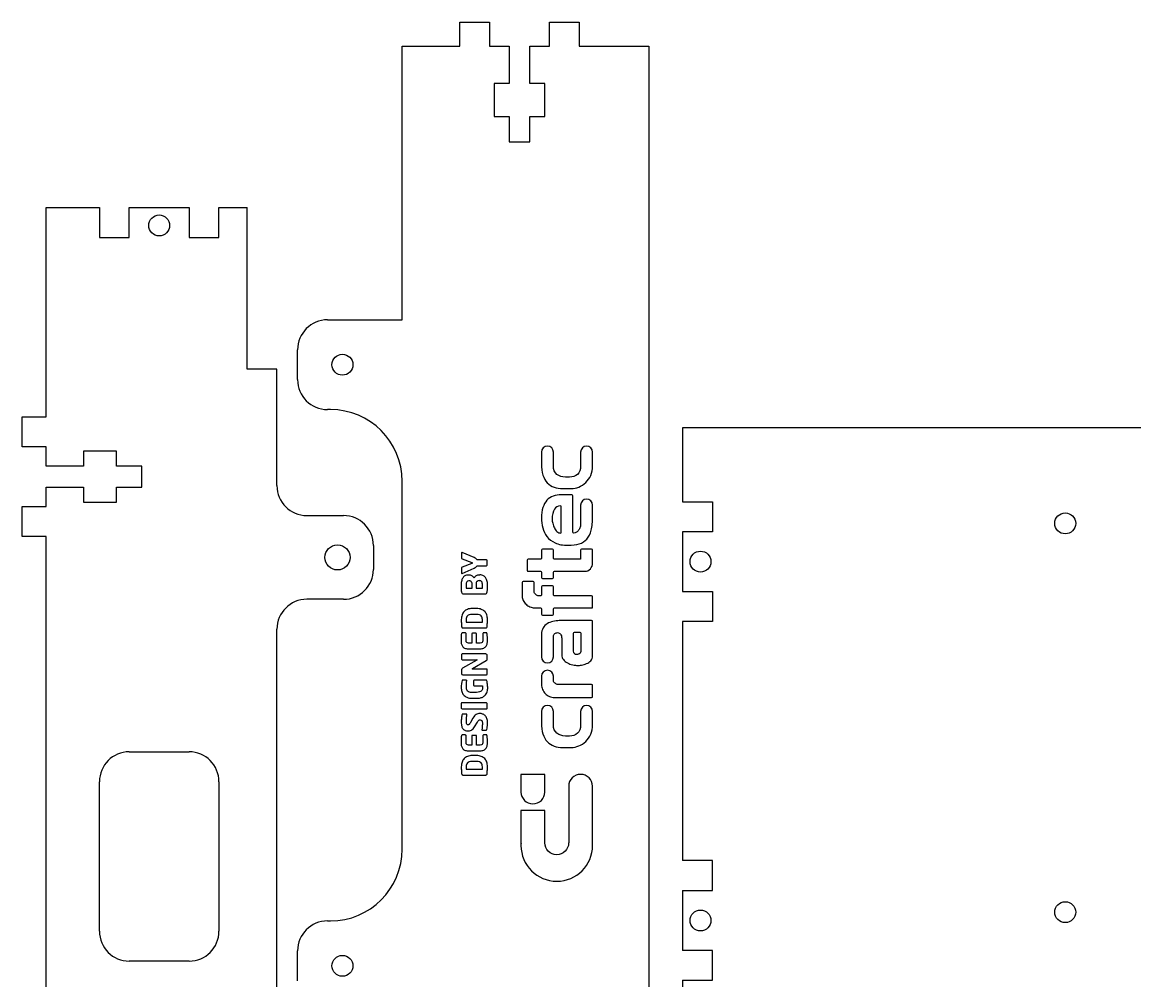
# Model space of a CAD drawing. Header units: millimetres. Extents: x -166 to 219, y -300 to 75.
# Drawn here: x -166.5 to 19.6, y -85.5 to 74.7 of the extents above; entities that cross this region are included whole.
import ezdxf

# ---------------------------------------------------------------- set-up
doc = ezdxf.new("R2010")
doc.units = ezdxf.units.MM

msp = doc.modelspace()

# ---------------------------------------------------------------- linework, layer by layer
at = {"color": 7, "linetype": 'Continuous', "lineweight": 25}
for p, q in [((-93.31, 74.72), (-88.31, 74.72)), ((-93.31, 70.72), (-93.31, 74.72)), ((-88.31, 74.72), (-88.31, 70.72)), ((-78.31, 74.72), (-73.31, 74.72)), ((-78.31, 70.72), (-78.31, 74.72)), ((-73.31, 74.72), (-73.31, 70.72)), ((-102.92, 70.72), (-93.31, 70.72)), ((-102.92, 24.97), (-102.92, 70.72)), ((-88.31, 70.72), (-85.06, 70.72)), ((-85.06, 70.72), (-85.06, 64.47)), ((-81.56, 70.72), (-78.31, 70.72)), ((-81.56, 64.47), (-81.56, 70.72)), ((-73.31, 70.72), (-61.7, 70.72)), ((-61.7, 70.72), (-61.7, -136.28)), ((-87.56, 64.47), (-87.56, 58.97)), ((-85.06, 64.47), (-87.56, 64.47)), ((-79.06, 64.47), (-81.56, 64.47)), ((-79.06, 58.97), (-79.06, 64.47)), ((-87.56, 58.97), (-85.06, 58.97)), ((-85.06, 58.97), (-85.06, 54.72)), ((-81.56, 58.97), (-79.06, 58.97)), ((-81.56, 54.72), (-81.56, 58.97)), ((-85.06, 54.72), (-81.56, 54.72)), ((-162.46, 43.75), (-153.56, 43.75)), ((-162.46, 8.75), (-162.46, 43.75)), ((-153.56, 43.75), (-153.56, 38.75)), ((-148.56, 43.75), (-138.56, 43.75)), ((-148.56, 38.75), (-148.56, 43.75)), ((-138.56, 43.75), (-138.56, 38.75)), ((-133.56, 43.75), (-128.87, 43.75)), ((-133.56, 38.75), (-133.56, 43.75)), ((-128.87, 16.75), (-128.87, 43.75)), ((-153.56, 38.75), (-148.56, 38.75)), ((-138.56, 38.75), (-133.56, 38.75)), ((-115.42, 24.97), (-102.92, 24.97)), ((-120.42, 14.97), (-120.42, 19.97)), ((-123.87, 16.75), (-128.87, 16.75)), ((-123.87, -2.75), (-123.87, 16.75)), ((-114.92, 9.97), (-115.42, 9.97)), ((-166.46, 8.75), (-162.46, 8.75)), ((-166.46, 3.75), (-166.46, 8.75)), ((160.96, 6.94), (-56.04, 6.94)), ((-56.04, 6.94), (-56.04, -5.45)), ((-162.46, 3.75), (-166.46, 3.75)), ((-162.46, 0.5), (-162.46, 3.75)), ((-156.21, 3), (-156.21, 0.5)), ((-150.71, 3), (-156.21, 3)), ((-150.71, 0.5), (-150.71, 3)), ((-79.63, 2.87), (-79.63, 0.89)), ((-77.63, 0.56), (-77.63, 2.87)), ((-73.08, 2.87), (-73.08, 0.56)), ((-71.08, 0.58), (-71.08, 2.87)), ((-156.21, 0.5), (-162.46, 0.5)), ((-146.46, 0.5), (-150.71, 0.5)), ((-146.46, -3), (-146.46, 0.5)), ((-74.94, -1.33), (-75.64, -1.33)), ((-162.46, -3), (-156.21, -3)), ((-162.46, -6.25), (-162.46, -3)), ((-156.21, -3), (-156.21, -5.5)), ((-150.71, -3), (-146.46, -3)), ((-150.71, -5.5), (-150.71, -3)), ((-102.92, -63.53), (-102.92, -2.03)), ((-76.02, -3.25), (-74.64, -3.25)), ((-156.21, -5.5), (-150.71, -5.5)), ((-74.56, -4.28), (-76.27, -4.28)), ((-74.4, -10.52), (-74.4, -4.45)), ((-56.04, -5.45), (-51.04, -5.45)), ((-51.04, -5.45), (-51.04, -10.45)), ((-166.46, -6.25), (-162.46, -6.25)), ((-166.46, -11.25), (-166.46, -6.25)), ((-76.32, -10.52), (-76.32, -6.3)), ((-73.08, -6.04), (-73.08, -9.01)), ((-71.08, -5.99), (-71.08, -5.99)), ((-71.08, -7.88), (-71.08, -5.99)), ((-118.87, -7.75), (-112.74, -7.75)), ((-51.04, -10.45), (-56.04, -10.45)), ((-56.04, -10.45), (-56.04, -20.45)), ((-162.46, -11.25), (-166.46, -11.25)), ((-162.46, -118.25), (-162.46, -11.25)), ((-107.74, -12.75), (-107.74, -16.75)), ((-93.01, -14.03), (-93.01, -14.86)), ((-90.89, -14.76), (-92.88, -13.9)), ((-79.63, -13.56), (-79.63, -14.9)), ((-77.79, -13.39), (-79.47, -13.39)), ((-77.63, -14.9), (-77.63, -13.56)), ((-73.08, -13.52), (-73.08, -14.9)), ((-71.25, -13.39), (-72.92, -13.39)), ((-71.08, -15.62), (-71.08, -13.56)), ((-93.01, -16.5), (-93.01, -17.33)), ((-92.92, -14.97), (-91.3, -15.59)), ((-91.3, -15.77), (-92.92, -16.39)), ((-92.88, -17.42), (-90.89, -16.55)), ((-88.85, -15.15), (-90.45, -15.15)), ((-90.45, -16.16), (-88.85, -16.16)), ((-88.71, -16.02), (-88.71, -15.29)), ((-82.01, -15.23), (-82.01, -16.91)), ((-79.8, -15.07), (-81.85, -15.07)), ((-73.25, -15.07), (-77.47, -15.07)), ((-91.76, -17.69), (-91.87, -17.69)), ((-89.95, -17.69), (-90.04, -17.69)), ((-89.95, -17.67), (-89.95, -17.69)), ((-81.85, -17.07), (-79.8, -17.07)), ((-79.63, -17.23), (-79.63, -18.1)), ((-79.47, -18.27), (-77.79, -18.27)), ((-77.63, -18.1), (-77.63, -17.23)), ((-77.47, -17.07), (-72.34, -17.07)), ((-92.24, -19.91), (-91.23, -19.91)), ((-91.78, -18.68), (-91.78, -18.65)), ((-91.69, -18.68), (-91.78, -18.68)), ((-91.23, -19.91), (-91.23, -19.27)), ((-90.57, -19.25), (-90.57, -19.89)), ((-90.57, -19.89), (-89.49, -19.89)), ((-90.04, -18.65), (-90.04, -18.63)), ((-89.99, -18.65), (-90.04, -18.65)), ((-82.85, -18.96), (-82.85, -21.3)), ((-81.01, -18.79), (-82.69, -18.79)), ((-80.85, -20.53), (-80.85, -18.92)), ((-79.63, -19.68), (-79.63, -21.02)), ((-77.79, -19.51), (-79.47, -19.51)), ((-77.63, -21.02), (-77.63, -19.68)), ((-56.04, -20.45), (-51.04, -20.45)), ((-51.04, -20.45), (-51.04, -25.45)), ((-112.74, -21.75), (-118.87, -21.75)), ((-92.63, -20.85), (-89.1, -20.85)), ((-79.8, -21.19), (-80.14, -21.19)), ((-71.25, -21.19), (-77.47, -21.19)), ((-71.08, -23.03), (-71.08, -21.35)), ((-90.5, -23.3), (-91.21, -23.3)), ((-80.83, -23.19), (-79.8, -23.19)), ((-79.63, -23.36), (-79.63, -24.23)), ((-77.63, -24.23), (-77.63, -23.36)), ((-77.47, -23.19), (-71.25, -23.19)), ((-92.21, -25.56), (-89.51, -25.56)), ((-90.5, -24.28), (-91.23, -24.28)), ((-79.47, -24.39), (-77.79, -24.39)), ((-71.25, -25.32), (-76.66, -25.32)), ((-71.08, -31.22), (-71.08, -25.49)), ((-51.04, -25.45), (-56.04, -25.45)), ((-56.04, -25.45), (-56.04, -65.45)), ((-123.87, -102.75), (-123.87, -26.75)), ((-92.37, -27.37), (-92.9, -27.37)), ((-92.76, -26.54), (-88.94, -26.54)), ((-92.24, -28.67), (-92.24, -27.5)), ((-91.3, -27.57), (-91.3, -29.06)), ((-90.61, -27.44), (-91.16, -27.44)), ((-90.48, -29.06), (-90.48, -27.57)), ((-89.45, -27.5), (-89.45, -28.67)), ((-88.78, -27.37), (-89.31, -27.37)), ((-79.63, -27.61), (-79.63, -31.39)), ((-74.31, -27.49), (-74.31, -30.41)), ((-73.17, -27.33), (-74.15, -27.33)), ((-73, -30.31), (-73, -27.49)), ((-91.3, -29.06), (-91.82, -29.06)), ((-89.86, -29.06), (-90.48, -29.06)), ((-77.63, -31.39), (-77.63, -27.92)), ((-76.25, -28.26), (-76.25, -31)), ((-92.99, -31.03), (-92.99, -31.71)), ((-88.94, -30.89), (-92.9, -30.89)), ((-91.85, -30.02), (-89.93, -30.02)), ((-88.71, -31.71), (-88.71, -31.14)), ((-92.9, -31.85), (-90.45, -31.85)), ((-90.45, -31.92), (-92.83, -33.29)), ((-91.16, -33.34), (-88.87, -32.01)), ((-88.83, -33.41), (-91.16, -33.41)), ((-93.01, -33.54), (-93.01, -34.14)), ((-92.21, -35.26), (-92.83, -35.26)), ((-92.79, -34.37), (-88.83, -34.37)), ((-92.14, -35.35), (-92.14, -35.33)), ((-88.9, -35.26), (-90.84, -35.26)), ((-88.69, -34.23), (-88.69, -33.54)), ((-79.63, -34.62), (-79.63, -35.99)), ((-77.63, -35.34), (-77.63, -34.62)), ((-90.98, -35.39), (-90.98, -36.13)), ((-90.84, -36.22), (-89.51, -36.22)), ((-71.25, -35.99), (-76.91, -35.99)), ((-71.08, -38), (-71.08, -36.16)), ((-88.85, -39.05), (-92.92, -39.05)), ((-90.48, -37.32), (-91.21, -37.32)), ((-91.18, -38.3), (-90.48, -38.3)), ((-77.48, -38.16), (-71.25, -38.16)), ((-93.04, -39.17), (-93.04, -39.95)), ((-92.92, -40.06), (-88.85, -40.06)), ((-88.71, -39.97), (-88.71, -39.19)), ((-79.63, -40.49), (-79.63, -42.4)), ((-77.63, -42.72), (-77.63, -40.49)), ((-73.08, -40.49), (-73.08, -42.72)), ((-71.08, -42.71), (-71.08, -40.49)), ((-92.21, -40.95), (-92.81, -40.95)), ((-92.12, -41.07), (-92.12, -41.04)), ((-91.09, -41.62), (-91.48, -42.35)), ((-90.82, -43.08), (-90.34, -42.28)), ((-92.37, -44.43), (-92.9, -44.43)), ((-92.24, -45.73), (-92.24, -44.57)), ((-91.3, -44.64), (-91.3, -46.12)), ((-90.61, -44.5), (-91.16, -44.5)), ((-90.48, -46.12), (-90.48, -44.64)), ((-89.58, -43.54), (-89.58, -43.56)), ((-89.47, -43.65), (-88.9, -43.65)), ((-89.45, -44.57), (-89.45, -45.73)), ((-88.78, -44.43), (-89.31, -44.43)), ((-74.94, -44.61), (-75.64, -44.61)), ((-91.3, -46.12), (-91.82, -46.12)), ((-89.86, -46.12), (-90.48, -46.12)), ((-148.56, -47.25), (-138.56, -47.25)), ((-91.85, -47.08), (-89.93, -47.08)), ((-90.5, -47.88), (-91.21, -47.88)), ((-76.02, -46.53), (-74.64, -46.53)), ((-92.21, -50.15), (-89.51, -50.15)), ((-90.5, -48.87), (-91.23, -48.87)), ((-92.76, -51.13), (-88.94, -51.13)), ((-83.06, -51.05), (-83.06, -53.97)), ((-79.07, -51.05), (-83.06, -51.05)), ((-79.07, -53.97), (-79.07, -51.05)), ((-153.56, -77.25), (-153.56, -52.25)), ((-133.56, -52.25), (-133.56, -77.25)), ((-75.08, -53.01), (-75.08, -62.49)), ((-71.09, -62.76), (-71.09, -53.01)), ((-83.06, -57.08), (-83.06, -62.51)), ((-79.07, -57.08), (-83.06, -57.08)), ((-79.07, -62.33), (-79.07, -57.08)), ((-83.06, -62.51), (-83.05, -62.51)), ((-75.08, -62.49), (-75.09, -62.49)), ((-51.04, -65.45), (-56.04, -65.45)), ((-51.04, -70.45), (-51.04, -65.45)), ((-56.04, -70.45), (-51.04, -70.45)), ((-56.04, -70.45), (-56.04, -80.45)), ((-115.42, -75.53), (-114.92, -75.53)), ((-120.42, -85.53), (-120.42, -80.53)), ((-51.04, -80.45), (-56.04, -80.45)), ((-51.04, -85.45), (-51.04, -80.45)), ((-138.56, -82.25), (-148.56, -82.25)), ((-56.04, -85.45), (-51.04, -85.45)), ((-56.04, -85.45), (-56.04, -127.56))]:
    msp.add_line(p, q, dxfattribs=at)
for centre, radius in [((-143.56, 40.75), 1.75), ((-112.92, 17.47), 1.75), ((7.96, -9.06), 1.75), ((-113.74, -14.75), 2.1), ((-53.04, -15.45), 1.75), ((7.96, -74.06), 1.75), ((-53.04, -75.45), 1.75), ((-112.92, -83.03), 1.75)]:
    msp.add_circle(centre, radius, dxfattribs=at)
for centre, radius, start, end in [((-115.42, 19.97), 5, 90, 180), ((-115.42, 14.97), 5, 180, 270), ((-114.92, -2.03), 12, 0, 90), ((-118.87, -2.75), 5, 180, 270), ((-112.74, -12.75), 5, 0, 90), ((-112.74, -16.75), 5, 270, 0), ((-118.87, -26.75), 5, 90, 180), ((-148.56, -52.25), 5, 90, 180), ((-138.56, -52.25), 5, 0, 90), ((-114.92, -63.53), 12, 270, 0), ((-115.42, -80.53), 5, 90, 180), ((-148.56, -77.25), 5, 180, 270), ((-138.56, -77.25), 5, 270, 0)]:
    msp.add_arc(centre, radius, start, end, dxfattribs=at)
for points, degree in [([(-78.63, 3.87), (-79.18, 3.87), (-79.63, 3.42), (-79.63, 2.87)], 3), ([(-77.63, 2.87), (-77.63, 3.42), (-78.08, 3.87), (-78.63, 3.87)], 3), ([(-72.08, 3.87), (-72.63, 3.87), (-73.08, 3.42), (-73.08, 2.87)], 3), ([(-71.08, 2.87), (-71.08, 3.42), (-71.53, 3.87), (-72.08, 3.87)], 3), ([(-79.63, 0.89), (-79.63, 0.17), (-79.55, -0.46), (-79.38, -0.98)], 3), ([(-77.06, -0.86), (-77.44, -0.55), (-77.63, -0.08), (-77.63, 0.56)], 3), ([(-73.08, 0.56), (-73.08, -0.1), (-73.26, -0.58), (-73.6, -0.88)], 3), ([(-71.4, -1.03), (-71.19, -0.56), (-71.08, -0.03), (-71.08, 0.58)], 3), ([(-79.38, -0.98), (-79.21, -1.51), (-78.97, -1.94), (-78.66, -2.27)], 3), ([(-75.64, -1.33), (-76.2, -1.33), (-76.67, -1.17), (-77.06, -0.86)], 3), ([(-73.6, -0.88), (-73.95, -1.18), (-74.39, -1.33), (-74.94, -1.33)], 3), ([(-72.24, -2.23), (-71.89, -1.9), (-71.61, -1.5), (-71.4, -1.03)], 3), ([(-78.66, -2.27), (-78.34, -2.61), (-77.97, -2.85), (-77.52, -3.01)], 3), ([(-77.52, -3.01), (-77.08, -3.17), (-76.58, -3.25), (-76.02, -3.25)], 3), ([(-74.64, -3.25), (-74.23, -3.25), (-73.81, -3.16), (-73.39, -2.99)], 3), ([(-73.39, -2.99), (-72.97, -2.81), (-72.58, -2.56), (-72.24, -2.23)], 3), ([(-78.72, -5.2), (-79.01, -5.52), (-79.24, -5.92), (-79.39, -6.42)], 3), ([(-77.66, -4.5), (-78.08, -4.65), (-78.43, -4.88), (-78.72, -5.2)], 3), ([(-76.27, -4.28), (-76.78, -4.28), (-77.25, -4.36), (-77.66, -4.5)], 3), ([(-74.4, -4.45), (-74.4, -4.34), (-74.45, -4.28), (-74.56, -4.28)], 3), ([(-72.09, -4.99), (-72.64, -4.99), (-73.09, -5.43), (-73.09, -5.99)], 3), ([(-71.08, -5.99), (-71.08, -5.43), (-71.53, -4.99), (-72.09, -4.99)], 3), ([(-79.39, -6.42), (-79.55, -6.91), (-79.63, -7.49), (-79.63, -8.17)], 3), ([(-77.47, -6.71), (-77.72, -7.1), (-77.84, -7.63), (-77.84, -8.32)], 3), ([(-76.48, -6.14), (-76.9, -6.14), (-77.23, -6.33), (-77.47, -6.71)], 3), ([(-76.32, -6.3), (-76.32, -6.19), (-76.37, -6.14), (-76.48, -6.14)], 3), ([(-73.09, -5.99), (-73.09, -6), (-73.08, -6.02), (-73.08, -6.04)], 3), ([(-79.63, -8.17), (-79.63, -8.72), (-79.56, -9.26), (-79.43, -9.81)], 3), ([(-77.84, -8.32), (-77.84, -8.54), (-77.81, -8.78), (-77.74, -9.05)], 3), ([(-77.74, -9.05), (-77.68, -9.32), (-77.59, -9.58), (-77.47, -9.82)], 3), ([(-73.08, -9.01), (-73.08, -9.24), (-73.11, -9.46), (-73.17, -9.67)], 3), ([(-71.31, -10.18), (-71.16, -9.57), (-71.08, -8.8), (-71.08, -7.88)], 3), ([(-79.43, -9.81), (-79.29, -10.35), (-79.05, -10.83), (-78.71, -11.27)], 3), ([(-77.47, -9.82), (-77.36, -10.07), (-77.22, -10.27), (-77.05, -10.44)], 3), ([(-77.05, -10.44), (-76.88, -10.6), (-76.69, -10.68), (-76.48, -10.68)], 3), ([(-76.48, -10.68), (-76.37, -10.68), (-76.32, -10.63), (-76.32, -10.52)], 3), ([(-74.23, -10.68), (-74.34, -10.68), (-74.4, -10.63), (-74.4, -10.52)], 3), ([(-73.78, -10.55), (-73.92, -10.64), (-74.07, -10.68), (-74.23, -10.68)], 3), ([(-73.42, -10.2), (-73.52, -10.35), (-73.64, -10.47), (-73.78, -10.55)], 3), ([(-73.17, -9.67), (-73.23, -9.87), (-73.32, -10.05), (-73.42, -10.2)], 3), ([(-72.04, -11.68), (-71.71, -11.3), (-71.46, -10.8), (-71.31, -10.18)], 3), ([(-78.71, -11.27), (-78.37, -11.7), (-77.92, -12.05), (-77.34, -12.32)], 3), ([(-77.34, -12.32), (-76.77, -12.59), (-76.04, -12.72), (-75.17, -12.72)], 3), ([(-75.17, -12.72), (-74.45, -12.72), (-73.83, -12.64), (-73.31, -12.48)], 3), ([(-73.31, -12.48), (-72.8, -12.32), (-72.37, -12.05), (-72.04, -11.68)], 3), ([(-92.99, -13.96), (-93.01, -13.99), (-93.01, -14.01), (-93.01, -14.03)], 3), ([(-93.01, -14.86), (-93.01, -14.88), (-93.01, -14.9), (-92.99, -14.92)], 3), ([(-92.92, -13.9), (-92.95, -13.9), (-92.97, -13.9), (-92.99, -13.96)], 3), ([(-92.88, -13.9), (-92.9, -13.9), (-92.9, -13.9), (-92.92, -13.9)], 3), ([(-90.59, -14.95), (-90.66, -14.88), (-90.75, -14.83), (-90.89, -14.76)], 3), ([(-79.47, -13.39), (-79.58, -13.39), (-79.63, -13.45), (-79.63, -13.56)], 3), ([(-77.63, -13.56), (-77.63, -13.45), (-77.68, -13.39), (-77.79, -13.39)], 3), ([(-72.92, -13.39), (-73.02, -13.39), (-73.07, -13.44), (-73.08, -13.52)], 3), ([(-71.08, -13.56), (-71.08, -13.45), (-71.14, -13.39), (-71.25, -13.39)], 3), ([(-92.99, -16.43), (-93.01, -16.46), (-93.01, -16.48), (-93.01, -16.5)], 3), ([(-92.99, -14.92), (-92.97, -14.95), (-92.95, -14.97), (-92.92, -14.97)], 3), ([(-92.92, -16.39), (-92.95, -16.41), (-92.97, -16.41), (-92.99, -16.43)], 3), ([(-91.3, -15.59), (-91.25, -15.61), (-91.23, -15.63)], 2), ([(-91.23, -15.73), (-91.23, -15.75), (-91.25, -15.75), (-91.3, -15.77)], 3), ([(-91.23, -15.63), (-91.21, -15.63), (-91.21, -15.66), (-91.21, -15.68)], 3), ([(-91.21, -15.68), (-91.21, -15.7), (-91.23, -15.7), (-91.23, -15.73)], 3), ([(-90.89, -16.55), (-90.75, -16.48), (-90.66, -16.43), (-90.59, -16.37)], 3), ([(-90.45, -15.15), (-90.48, -15.08), (-90.52, -15.02), (-90.59, -14.95)], 3), ([(-90.59, -16.37), (-90.52, -16.3), (-90.48, -16.23), (-90.45, -16.16)], 3), ([(-88.76, -15.2), (-88.78, -15.15), (-88.83, -15.15), (-88.85, -15.15)], 3), ([(-88.85, -16.16), (-88.81, -16.16), (-88.78, -16.14), (-88.76, -16.11)], 3), ([(-88.71, -15.29), (-88.71, -15.24), (-88.74, -15.22), (-88.76, -15.2)], 3), ([(-88.76, -16.11), (-88.74, -16.09), (-88.71, -16.05), (-88.71, -16.02)], 3), ([(-81.85, -15.07), (-81.96, -15.07), (-82.01, -15.12), (-82.01, -15.23)], 3), ([(-79.63, -14.9), (-79.63, -15.01), (-79.69, -15.07), (-79.8, -15.07)], 3), ([(-77.47, -15.07), (-77.57, -15.07), (-77.63, -15.01), (-77.63, -14.9)], 3), ([(-73.08, -14.9), (-73.08, -15.01), (-73.14, -15.07), (-73.25, -15.07)], 3), ([(-72.34, -17.07), (-72.01, -17.07), (-71.71, -16.93), (-71.46, -16.66)], 3), ([(-71.46, -16.66), (-71.21, -16.39), (-71.08, -16.04), (-71.08, -15.62)], 3), ([(-93.01, -17.33), (-93.01, -17.35), (-93.01, -17.37), (-92.99, -17.39)], 3), ([(-92.81, -18.2), (-92.9, -18.36), (-92.97, -18.54), (-93.01, -18.77)], 3), ([(-92.99, -17.39), (-92.97, -17.42), (-92.95, -17.42), (-92.92, -17.42)], 3), ([(-92.92, -17.42), (-92.9, -17.42), (-92.88, -17.42)], 2), ([(-92.44, -17.83), (-92.6, -17.92), (-92.72, -18.04), (-92.81, -18.2)], 3), ([(-91.87, -17.69), (-92.1, -17.69), (-92.28, -17.74), (-92.44, -17.83)], 3), ([(-91.25, -17.83), (-91.39, -17.74), (-91.57, -17.69), (-91.76, -17.69)], 3), ([(-90.91, -18.2), (-90.98, -18.04), (-91.09, -17.92), (-91.25, -17.83)], 3), ([(-90.57, -17.83), (-90.73, -17.92), (-90.84, -18.04), (-90.91, -18.2)], 3), ([(-90.04, -17.69), (-90.25, -17.69), (-90.43, -17.74), (-90.57, -17.83)], 3), ([(-89.31, -17.81), (-89.49, -17.71), (-89.7, -17.67), (-89.95, -17.67)], 3), ([(-88.92, -18.2), (-89.01, -18.04), (-89.15, -17.9), (-89.31, -17.81)], 3), ([(-88.71, -18.77), (-88.76, -18.56), (-88.83, -18.36), (-88.92, -18.2)], 3), ([(-82.01, -16.91), (-82.01, -17.01), (-81.96, -17.07), (-81.85, -17.07)], 3), ([(-79.8, -17.07), (-79.69, -17.07), (-79.63, -17.12), (-79.63, -17.23)], 3), ([(-79.63, -18.1), (-79.63, -18.21), (-79.58, -18.27), (-79.47, -18.27)], 3), ([(-77.79, -18.27), (-77.68, -18.27), (-77.63, -18.21), (-77.63, -18.1)], 3), ([(-77.63, -17.23), (-77.63, -17.12), (-77.57, -17.07), (-77.47, -17.07)], 3), ([(-93.01, -18.77), (-93.06, -19), (-93.08, -19.25), (-93.08, -19.52)], 3), ([(-93.08, -19.52), (-93.08, -19.61), (-93.08, -19.73), (-93.08, -19.82)], 3), ([(-93.08, -19.82), (-93.06, -19.93), (-93.06, -20.03), (-93.06, -20.12)], 3), ([(-93.06, -20.12), (-93.06, -20.21), (-93.04, -20.3), (-93.04, -20.37)], 3), ([(-93.04, -20.37), (-93.04, -20.44), (-93.01, -20.51), (-93.01, -20.55)], 3), ([(-92.12, -18.84), (-92.19, -18.95), (-92.24, -19.16), (-92.24, -19.45)], 3), ([(-92.24, -19.45), (-92.24, -19.48), (-92.24, -19.5), (-92.24, -19.54)], 3), ([(-92.24, -19.54), (-92.24, -19.59), (-92.24, -19.64), (-92.24, -19.68)], 3), ([(-92.24, -19.68), (-92.24, -19.73), (-92.24, -19.77), (-92.24, -19.82)], 3), ([(-92.24, -19.82), (-92.24, -19.86), (-92.24, -19.89), (-92.24, -19.91)], 3), ([(-91.78, -18.65), (-91.94, -18.65), (-92.05, -18.72), (-92.12, -18.84)], 3), ([(-91.5, -18.7), (-91.55, -18.68), (-91.62, -18.68), (-91.69, -18.68)], 3), ([(-91.37, -18.79), (-91.41, -18.74), (-91.46, -18.72), (-91.5, -18.7)], 3), ([(-91.28, -18.97), (-91.3, -18.9), (-91.34, -18.84), (-91.37, -18.79)], 3), ([(-91.23, -19.27), (-91.23, -19.16), (-91.25, -19.06), (-91.28, -18.97)], 3), ([(-90.41, -18.77), (-90.52, -18.86), (-90.57, -19.02), (-90.57, -19.25)], 3), ([(-90.04, -18.63), (-90.18, -18.63), (-90.29, -18.68), (-90.41, -18.77)], 3), ([(-89.63, -18.81), (-89.72, -18.7), (-89.83, -18.65), (-89.99, -18.65)], 3), ([(-89.49, -19.43), (-89.49, -19.13), (-89.54, -18.93), (-89.63, -18.81)], 3), ([(-89.49, -19.52), (-89.49, -19.48), (-89.49, -19.45), (-89.49, -19.43)], 3), ([(-89.49, -19.66), (-89.49, -19.61), (-89.49, -19.57), (-89.49, -19.52)], 3), ([(-89.49, -19.8), (-89.49, -19.75), (-89.49, -19.7), (-89.49, -19.66)], 3), ([(-89.49, -19.89), (-89.49, -19.86), (-89.49, -19.84), (-89.49, -19.8)], 3), ([(-88.65, -19.48), (-88.65, -19.22), (-88.67, -19), (-88.71, -18.77)], 3), ([(-88.71, -20.53), (-88.71, -20.48), (-88.69, -20.39), (-88.69, -20.32)], 3), ([(-88.69, -20.32), (-88.69, -20.25), (-88.67, -20.16), (-88.67, -20.07)], 3), ([(-88.67, -20.07), (-88.65, -19.98), (-88.65, -19.86), (-88.65, -19.77)], 3), ([(-88.65, -19.77), (-88.65, -19.68), (-88.65, -19.57), (-88.65, -19.48)], 3), ([(-82.69, -18.79), (-82.79, -18.79), (-82.85, -18.85), (-82.85, -18.96)], 3), ([(-80.85, -18.92), (-80.85, -18.84), (-80.9, -18.79), (-81.01, -18.79)], 3), ([(-79.47, -19.51), (-79.58, -19.51), (-79.63, -19.57), (-79.63, -19.68)], 3), ([(-77.63, -19.68), (-77.63, -19.57), (-77.68, -19.51), (-77.79, -19.51)], 3), ([(-93.01, -20.55), (-92.99, -20.67), (-92.95, -20.73), (-92.9, -20.78)], 3), ([(-92.9, -20.78), (-92.85, -20.83), (-92.76, -20.85), (-92.63, -20.85)], 3), ([(-89.1, -20.85), (-88.97, -20.85), (-88.87, -20.83), (-88.83, -20.78)], 3), ([(-88.83, -20.78), (-88.76, -20.73), (-88.74, -20.64), (-88.71, -20.53)], 3), ([(-82.85, -21.3), (-82.85, -21.52), (-82.79, -21.74), (-82.67, -21.97)], 3), ([(-82.67, -21.97), (-82.55, -22.19), (-82.4, -22.4), (-82.21, -22.58)], 3), ([(-80.77, -20.73), (-80.82, -20.65), (-80.85, -20.59), (-80.85, -20.53)], 3), ([(-80.59, -20.94), (-80.66, -20.88), (-80.72, -20.81), (-80.77, -20.73)], 3), ([(-80.36, -21.11), (-80.44, -21.07), (-80.52, -21.01), (-80.59, -20.94)], 3), ([(-80.14, -21.19), (-80.21, -21.19), (-80.28, -21.16), (-80.36, -21.11)], 3), ([(-79.63, -21.02), (-79.63, -21.13), (-79.69, -21.19), (-79.8, -21.19)], 3), ([(-77.47, -21.19), (-77.57, -21.19), (-77.63, -21.13), (-77.63, -21.02)], 3), ([(-71.08, -21.35), (-71.08, -21.24), (-71.14, -21.19), (-71.25, -21.19)], 3), ([(-92.58, -23.8), (-92.74, -23.96), (-92.85, -24.14), (-92.92, -24.37)], 3), ([(-92.01, -23.43), (-92.24, -23.52), (-92.42, -23.64), (-92.58, -23.8)], 3), ([(-91.21, -23.3), (-91.5, -23.3), (-91.78, -23.34), (-92.01, -23.43)], 3), ([(-89.7, -23.43), (-89.93, -23.34), (-90.2, -23.3), (-90.5, -23.3)], 3), ([(-89.13, -23.8), (-89.29, -23.64), (-89.47, -23.52), (-89.7, -23.43)], 3), ([(-88.78, -24.37), (-88.85, -24.14), (-88.97, -23.96), (-89.13, -23.8)], 3), ([(-82.21, -22.58), (-82.02, -22.76), (-81.81, -22.9), (-81.56, -23.02)], 3), ([(-81.56, -23.02), (-81.31, -23.13), (-81.07, -23.19), (-80.83, -23.19)], 3), ([(-79.8, -23.19), (-79.69, -23.19), (-79.63, -23.25), (-79.63, -23.36)], 3), ([(-77.63, -23.36), (-77.63, -23.25), (-77.57, -23.19), (-77.47, -23.19)], 3), ([(-71.25, -23.19), (-71.14, -23.19), (-71.08, -23.14), (-71.08, -23.03)], 3), ([(-92.92, -24.37), (-92.99, -24.6), (-93.04, -24.85), (-93.04, -25.15)], 3), ([(-93.04, -25.15), (-93.04, -25.26), (-93.04, -25.4), (-93.04, -25.51)], 3), ([(-93.04, -25.51), (-93.04, -25.63), (-93.01, -25.74), (-93.01, -25.86)], 3), ([(-93.01, -25.86), (-93.01, -25.97), (-92.99, -26.06), (-92.99, -26.15)], 3), ([(-92.17, -24.81), (-92.19, -24.92), (-92.21, -25.03), (-92.21, -25.15)], 3), ([(-92.21, -25.15), (-92.21, -25.22), (-92.21, -25.31), (-92.21, -25.38)], 3), ([(-92.21, -25.38), (-92.21, -25.45), (-92.21, -25.51), (-92.21, -25.56)], 3), ([(-92.01, -24.53), (-92.08, -24.6), (-92.14, -24.69), (-92.17, -24.81)], 3), ([(-91.71, -24.35), (-91.82, -24.39), (-91.94, -24.44), (-92.01, -24.53)], 3), ([(-91.23, -24.28), (-91.44, -24.28), (-91.6, -24.3), (-91.71, -24.35)], 3), ([(-90.02, -24.35), (-90.15, -24.3), (-90.32, -24.28), (-90.5, -24.28)], 3), ([(-89.72, -24.53), (-89.79, -24.46), (-89.9, -24.39), (-90.02, -24.35)], 3), ([(-89.56, -24.81), (-89.58, -24.69), (-89.65, -24.62), (-89.72, -24.53)], 3), ([(-89.51, -25.15), (-89.51, -25.01), (-89.54, -24.9), (-89.56, -24.81)], 3), ([(-89.51, -25.38), (-89.51, -25.31), (-89.51, -25.22), (-89.51, -25.15)], 3), ([(-89.51, -25.56), (-89.51, -25.51), (-89.51, -25.45), (-89.51, -25.38)], 3), ([(-88.67, -25.15), (-88.67, -24.85), (-88.71, -24.6), (-88.78, -24.37)], 3), ([(-88.71, -26.15), (-88.71, -26.06), (-88.69, -25.97), (-88.69, -25.86)], 3), ([(-88.69, -25.86), (-88.69, -25.74), (-88.67, -25.63), (-88.67, -25.51)], 3), ([(-88.67, -25.51), (-88.67, -25.38), (-88.67, -25.26), (-88.67, -25.15)], 3), ([(-79.63, -24.23), (-79.63, -24.33), (-79.58, -24.39), (-79.47, -24.39)], 3), ([(-78.66, -25.84), (-78.95, -26.02), (-79.18, -26.26), (-79.36, -26.55)], 3), ([(-77.71, -25.45), (-78.06, -25.53), (-78.38, -25.66), (-78.66, -25.84)], 3), ([(-77.79, -24.39), (-77.68, -24.39), (-77.63, -24.33), (-77.63, -24.23)], 3), ([(-76.66, -25.32), (-77.01, -25.32), (-77.36, -25.37), (-77.71, -25.45)], 3), ([(-71.08, -25.49), (-71.08, -25.38), (-71.14, -25.32), (-71.25, -25.32)], 3), ([(-93.06, -27.87), (-93.06, -27.96), (-93.08, -28.08), (-93.08, -28.19)], 3), ([(-93.04, -27.64), (-93.04, -27.71), (-93.06, -27.78), (-93.06, -27.87)], 3), ([(-93.01, -27.48), (-93.01, -27.53), (-93.04, -27.57), (-93.04, -27.64)], 3), ([(-92.9, -27.37), (-92.97, -27.37), (-92.99, -27.41), (-93.01, -27.48)], 3), ([(-92.99, -26.15), (-92.99, -26.25), (-92.99, -26.31), (-92.97, -26.38)], 3), ([(-92.97, -26.38), (-92.95, -26.43), (-92.92, -26.47), (-92.9, -26.5)], 3), ([(-92.9, -26.5), (-92.88, -26.52), (-92.83, -26.54), (-92.76, -26.54)], 3), ([(-92.28, -27.41), (-92.3, -27.37), (-92.35, -27.37), (-92.37, -27.37)], 3), ([(-92.24, -27.5), (-92.24, -27.46), (-92.26, -27.44), (-92.28, -27.41)], 3), ([(-91.25, -27.48), (-91.28, -27.5), (-91.3, -27.55), (-91.3, -27.57)], 3), ([(-91.16, -27.44), (-91.21, -27.44), (-91.23, -27.46), (-91.25, -27.48)], 3), ([(-90.52, -27.48), (-90.54, -27.44), (-90.59, -27.44), (-90.61, -27.44)], 3), ([(-90.48, -27.57), (-90.48, -27.53), (-90.5, -27.5), (-90.52, -27.48)], 3), ([(-89.4, -27.41), (-89.42, -27.44), (-89.45, -27.48), (-89.45, -27.5)], 3), ([(-89.31, -27.37), (-89.35, -27.37), (-89.38, -27.39), (-89.4, -27.41)], 3), ([(-88.94, -26.54), (-88.87, -26.54), (-88.83, -26.52), (-88.81, -26.5)], 3), ([(-88.81, -26.5), (-88.76, -26.47), (-88.74, -26.43), (-88.74, -26.38)], 3), ([(-88.74, -27.48), (-88.76, -27.41), (-88.78, -27.37)], 2), ([(-88.74, -26.38), (-88.74, -26.31), (-88.71, -26.25), (-88.71, -26.15)], 3), ([(-88.69, -27.89), (-88.71, -27.71), (-88.71, -27.57), (-88.74, -27.48)], 3), ([(-88.67, -28.6), (-88.67, -28.3), (-88.67, -28.08), (-88.69, -27.89)], 3), ([(-79.36, -26.55), (-79.54, -26.84), (-79.63, -27.19), (-79.63, -27.61)], 3), ([(-77.63, -27.92), (-77.63, -27.74), (-77.55, -27.6), (-77.4, -27.49)], 3), ([(-77.4, -27.49), (-77.25, -27.38), (-77.09, -27.33), (-76.94, -27.33)], 3), ([(-76.94, -27.33), (-76.75, -27.33), (-76.59, -27.41), (-76.46, -27.58)], 3), ([(-76.46, -27.58), (-76.32, -27.75), (-76.25, -27.98), (-76.25, -28.26)], 3), ([(-74.15, -27.33), (-74.26, -27.33), (-74.31, -27.38), (-74.31, -27.49)], 3), ([(-73, -27.49), (-73, -27.38), (-73.06, -27.33), (-73.17, -27.33)], 3), ([(-93.08, -28.19), (-93.08, -28.3), (-93.08, -28.44), (-93.08, -28.6)], 3), ([(-93.08, -28.6), (-93.08, -28.78), (-93.06, -28.95), (-93.04, -29.13)], 3), ([(-93.04, -29.13), (-92.99, -29.31), (-92.95, -29.45), (-92.85, -29.59)], 3), ([(-92.85, -29.59), (-92.79, -29.72), (-92.65, -29.84), (-92.49, -29.91)], 3), ([(-92.14, -28.97), (-92.21, -28.9), (-92.24, -28.81), (-92.24, -28.67)], 3), ([(-91.82, -29.06), (-91.98, -29.06), (-92.08, -29.04), (-92.14, -28.97)], 3), ([(-89.54, -28.97), (-89.61, -29.04), (-89.7, -29.06), (-89.86, -29.06)], 3), ([(-89.45, -28.67), (-89.45, -28.81), (-89.47, -28.9), (-89.54, -28.97)], 3), ([(-89.29, -29.91), (-89.1, -29.81), (-88.99, -29.72), (-88.9, -29.59)], 3), ([(-88.9, -29.59), (-88.81, -29.45), (-88.74, -29.29), (-88.71, -29.13)], 3), ([(-88.71, -29.13), (-88.69, -28.97), (-88.67, -28.78), (-88.67, -28.6)], 3), ([(-92.97, -30.93), (-92.99, -30.96), (-92.99, -31), (-92.99, -31.03)], 3), ([(-92.9, -30.89), (-92.92, -30.89), (-92.95, -30.91), (-92.97, -30.93)], 3), ([(-92.49, -29.91), (-92.33, -29.97), (-92.1, -30.02), (-91.85, -30.02)], 3), ([(-89.93, -30.02), (-89.65, -30.02), (-89.45, -29.97), (-89.29, -29.91)], 3), ([(-88.78, -30.98), (-88.83, -30.96), (-88.87, -30.93), (-88.94, -30.89)], 3), ([(-88.71, -31.14), (-88.71, -31.07), (-88.74, -31.03), (-88.78, -30.98)], 3), ([(-79.63, -31.39), (-79.63, -31.95), (-79.18, -32.39), (-78.63, -32.39)], 3), ([(-78.63, -32.39), (-78.08, -32.39), (-77.63, -31.95), (-77.63, -31.39)], 3), ([(-76.25, -31), (-76.25, -31.33), (-76.16, -31.61), (-75.97, -31.84)], 3), ([(-74.31, -30.41), (-74.31, -30.57), (-74.25, -30.69), (-74.13, -30.79)], 3), ([(-74.13, -30.79), (-74, -30.89), (-73.86, -30.94), (-73.71, -30.94)], 3), ([(-73.71, -30.94), (-73.52, -30.94), (-73.36, -30.88), (-73.21, -30.77)], 3), ([(-73.21, -30.77), (-73.07, -30.66), (-73, -30.51), (-73, -30.31)], 3), ([(-71.38, -32.02), (-71.18, -31.81), (-71.08, -31.55), (-71.08, -31.22)], 3), ([(-92.97, -33.41), (-92.99, -33.43), (-93.01, -33.47), (-93.01, -33.54)], 3), ([(-92.99, -31.71), (-92.99, -31.76), (-92.99, -31.78), (-92.97, -31.8)], 3), ([(-92.97, -31.8), (-92.95, -31.83), (-92.92, -31.85), (-92.9, -31.85)], 3), ([(-92.83, -33.29), (-92.9, -33.34), (-92.95, -33.36), (-92.97, -33.41)], 3), ([(-91.21, -33.38), (-91.18, -33.36), (-91.16, -33.34)], 2), ([(-91.16, -33.41), (-91.18, -33.41), (-91.21, -33.41), (-91.21, -33.38)], 3), ([(-90.45, -31.85), (-90.43, -31.85), (-90.41, -31.85), (-90.41, -31.87)], 3), ([(-90.41, -31.87), (-90.43, -31.9), (-90.45, -31.92)], 2), ([(-88.87, -32.01), (-88.81, -31.96), (-88.76, -31.92), (-88.74, -31.87)], 3), ([(-88.74, -33.45), (-88.76, -33.43), (-88.81, -33.41), (-88.83, -33.41)], 3), ([(-88.74, -31.87), (-88.71, -31.83), (-88.71, -31.78), (-88.71, -31.71)], 3), ([(-88.69, -33.54), (-88.69, -33.5), (-88.71, -33.47), (-88.74, -33.45)], 3), ([(-75.97, -31.84), (-75.79, -32.07), (-75.56, -32.26), (-75.29, -32.4)], 3), ([(-75.29, -32.4), (-75.02, -32.54), (-74.73, -32.65), (-74.41, -32.71)], 3), ([(-74.41, -32.71), (-74.1, -32.78), (-73.81, -32.81), (-73.54, -32.81)], 3), ([(-73.54, -32.81), (-73.4, -32.81), (-73.19, -32.79), (-72.92, -32.74)], 3), ([(-72.92, -32.74), (-72.65, -32.7), (-72.37, -32.62), (-72.1, -32.51)], 3), ([(-72.1, -32.51), (-71.82, -32.39), (-71.59, -32.23), (-71.38, -32.02)], 3), ([(-93.01, -34.14), (-93.01, -34.21), (-92.99, -34.25), (-92.95, -34.3)], 3), ([(-92.95, -34.3), (-92.9, -34.34), (-92.85, -34.37), (-92.79, -34.37)], 3), ([(-92.83, -35.26), (-92.88, -35.26), (-92.9, -35.28), (-92.92, -35.35)], 3), ([(-92.17, -35.26), (-92.17, -35.23), (-92.19, -35.23), (-92.21, -35.26)], 3), ([(-92.14, -35.33), (-92.14, -35.3), (-92.17, -35.28), (-92.17, -35.26)], 3), ([(-90.93, -35.3), (-90.96, -35.33), (-90.98, -35.37), (-90.98, -35.39)], 3), ([(-90.84, -35.26), (-90.89, -35.26), (-90.91, -35.28), (-90.93, -35.3)], 3), ([(-88.76, -35.37), (-88.78, -35.3), (-88.83, -35.26), (-88.9, -35.26)], 3), ([(-88.83, -34.37), (-88.78, -34.37), (-88.76, -34.34), (-88.74, -34.32)], 3), ([(-88.74, -34.32), (-88.71, -34.3), (-88.69, -34.25), (-88.69, -34.23)], 3), ([(-78.63, -33.62), (-79.18, -33.62), (-79.63, -34.06), (-79.63, -34.62)], 3), ([(-77.63, -34.62), (-77.63, -34.06), (-78.08, -33.62), (-78.63, -33.62)], 3), ([(-77.55, -35.6), (-77.6, -35.52), (-77.63, -35.44), (-77.63, -35.34)], 3), ([(-93.01, -35.81), (-93.04, -36.01), (-93.06, -36.24), (-93.06, -36.54)], 3), ([(-93.06, -36.54), (-93.06, -36.74), (-93.01, -36.95), (-92.97, -37.16)], 3), ([(-92.92, -35.35), (-92.95, -35.44), (-92.99, -35.6), (-93.01, -35.81)], 3), ([(-92.97, -37.16), (-92.9, -37.36), (-92.81, -37.57), (-92.67, -37.73)], 3), ([(-92.19, -36.56), (-92.19, -36.31), (-92.19, -36.08), (-92.17, -35.88)], 3), ([(-92.14, -36.88), (-92.17, -36.79), (-92.19, -36.68), (-92.19, -36.56)], 3), ([(-92.17, -35.88), (-92.17, -35.67), (-92.14, -35.49), (-92.14, -35.35)], 3), ([(-91.98, -37.11), (-92.05, -37.06), (-92.12, -36.97), (-92.14, -36.88)], 3), ([(-91.69, -37.27), (-91.8, -37.22), (-91.92, -37.18), (-91.98, -37.11)], 3), ([(-90.98, -36.13), (-90.98, -36.15), (-90.96, -36.17), (-90.93, -36.2)], 3), ([(-90.93, -36.2), (-90.91, -36.22), (-90.86, -36.22), (-90.84, -36.22)], 3), ([(-89.7, -37.09), (-89.77, -37.16), (-89.86, -37.2), (-89.99, -37.25)], 3), ([(-89.54, -36.88), (-89.58, -36.95), (-89.63, -37.02), (-89.7, -37.09)], 3), ([(-89.49, -36.65), (-89.49, -36.72), (-89.51, -36.81), (-89.54, -36.88)], 3), ([(-89.51, -36.22), (-89.49, -36.36), (-89.49, -36.49), (-89.49, -36.65)], 3), ([(-88.78, -37.38), (-88.74, -37.27), (-88.69, -37.13), (-88.67, -37.02)], 3), ([(-88.67, -35.92), (-88.69, -35.72), (-88.74, -35.53), (-88.76, -35.37)], 3), ([(-88.62, -36.68), (-88.62, -36.38), (-88.65, -36.13), (-88.67, -35.92)], 3), ([(-88.67, -37.02), (-88.65, -36.9), (-88.62, -36.79), (-88.62, -36.68)], 3), ([(-79.63, -35.99), (-79.63, -36.29), (-79.57, -36.57), (-79.46, -36.83)], 3), ([(-79.46, -36.83), (-79.35, -37.09), (-79.19, -37.32), (-78.99, -37.52)], 3), ([(-77.36, -35.8), (-77.43, -35.74), (-77.49, -35.68), (-77.55, -35.6)], 3), ([(-77.13, -35.94), (-77.21, -35.91), (-77.29, -35.87), (-77.36, -35.8)], 3), ([(-76.91, -35.99), (-76.97, -35.99), (-77.05, -35.98), (-77.13, -35.94)], 3), ([(-71.08, -36.16), (-71.08, -36.05), (-71.14, -35.99), (-71.25, -35.99)], 3), ([(-92.92, -39.05), (-92.99, -39.05), (-93.04, -39.1), (-93.04, -39.17)], 3), ([(-92.67, -37.73), (-92.53, -37.91), (-92.33, -38.03), (-92.1, -38.14)], 3), ([(-92.1, -38.14), (-91.85, -38.25), (-91.55, -38.3), (-91.18, -38.3)], 3), ([(-91.21, -37.32), (-91.41, -37.32), (-91.55, -37.32), (-91.69, -37.27)], 3), ([(-89.99, -37.25), (-90.11, -37.29), (-90.27, -37.32), (-90.48, -37.32)], 3), ([(-90.48, -38.3), (-90.25, -38.3), (-90.02, -38.28), (-89.83, -38.23)], 3), ([(-89.83, -38.23), (-89.65, -38.19), (-89.49, -38.12), (-89.35, -38.03)], 3), ([(-89.35, -38.03), (-89.22, -37.93), (-89.1, -37.84), (-89.01, -37.73)], 3), ([(-89.01, -37.73), (-88.92, -37.61), (-88.83, -37.5), (-88.78, -37.38)], 3), ([(-88.76, -39.12), (-88.78, -39.1), (-88.81, -39.1), (-88.85, -39.05)], 3), ([(-78.99, -37.52), (-78.8, -37.72), (-78.57, -37.87), (-78.3, -37.99)], 3), ([(-78.3, -37.99), (-78.04, -38.1), (-77.77, -38.16), (-77.48, -38.16)], 3), ([(-71.25, -38.16), (-71.14, -38.16), (-71.08, -38.11), (-71.08, -38)], 3), ([(-93.04, -39.95), (-93.04, -40.01), (-92.99, -40.06), (-92.92, -40.06)], 3), ([(-89.93, -40.84), (-90.15, -40.84), (-90.38, -40.91), (-90.57, -41)], 3), ([(-89.47, -40.93), (-89.63, -40.86), (-89.77, -40.84), (-89.93, -40.84)], 3), ([(-88.85, -40.06), (-88.81, -40.06), (-88.78, -40.06), (-88.76, -40.04)], 3), ([(-88.71, -39.19), (-88.71, -39.17), (-88.74, -39.15), (-88.76, -39.12)], 3), ([(-88.76, -40.04), (-88.74, -40.01), (-88.71, -39.99), (-88.71, -39.97)], 3), ([(-78.63, -39.49), (-79.18, -39.49), (-79.63, -39.94), (-79.63, -40.49)], 3), ([(-77.63, -40.49), (-77.63, -39.94), (-78.08, -39.49), (-78.63, -39.49)], 3), ([(-72.08, -39.49), (-72.63, -39.49), (-73.08, -39.94), (-73.08, -40.49)], 3), ([(-71.08, -40.49), (-71.08, -39.94), (-71.53, -39.49), (-72.08, -39.49)], 3), ([(-93.04, -41.94), (-93.06, -42.07), (-93.06, -42.16), (-93.06, -42.28)], 3), ([(-93.06, -42.28), (-93.06, -42.55), (-93.01, -42.81), (-92.97, -42.99)], 3), ([(-93.01, -41.59), (-93.01, -41.71), (-93.04, -41.82), (-93.04, -41.94)], 3), ([(-92.97, -41.27), (-92.99, -41.39), (-92.99, -41.48), (-93.01, -41.59)], 3), ([(-92.92, -41.04), (-92.95, -41.11), (-92.95, -41.18), (-92.97, -41.27)], 3), ([(-92.88, -40.98), (-92.9, -41), (-92.92, -41.02), (-92.92, -41.04)], 3), ([(-92.81, -40.95), (-92.83, -40.95), (-92.85, -40.95), (-92.88, -40.98)], 3), ([(-92.14, -40.98), (-92.17, -40.95), (-92.19, -40.95), (-92.21, -40.95)], 3), ([(-92.19, -41.96), (-92.19, -41.84), (-92.17, -41.71), (-92.17, -41.59)], 3), ([(-92.19, -42.3), (-92.19, -42.19), (-92.19, -42.07), (-92.19, -41.96)], 3), ([(-92.12, -42.65), (-92.17, -42.58), (-92.19, -42.46), (-92.19, -42.3)], 3), ([(-92.17, -41.59), (-92.17, -41.48), (-92.14, -41.36), (-92.14, -41.27)], 3), ([(-92.12, -41.04), (-92.12, -41.02), (-92.12, -41), (-92.14, -40.98)], 3), ([(-92.14, -41.27), (-92.12, -41.18), (-92.12, -41.11), (-92.12, -41.07)], 3), ([(-91.89, -42.74), (-91.98, -42.74), (-92.08, -42.71), (-92.12, -42.65)], 3), ([(-91.78, -42.71), (-91.82, -42.74), (-91.85, -42.74), (-91.89, -42.74)], 3), ([(-91.69, -42.65), (-91.71, -42.69), (-91.76, -42.69), (-91.78, -42.71)], 3), ([(-91.6, -42.53), (-91.62, -42.58), (-91.66, -42.62), (-91.69, -42.65)], 3), ([(-91.48, -42.35), (-91.53, -42.42), (-91.57, -42.49), (-91.6, -42.53)], 3), ([(-90.57, -41), (-90.75, -41.11), (-90.93, -41.32), (-91.09, -41.62)], 3), ([(-90.34, -42.28), (-90.25, -42.14), (-90.18, -42.03), (-90.11, -41.98)], 3), ([(-90.11, -41.98), (-90.06, -41.94), (-89.99, -41.91), (-89.9, -41.91)], 3), ([(-89.9, -41.91), (-89.77, -41.91), (-89.67, -41.96), (-89.61, -42.03)], 3), ([(-89.61, -42.03), (-89.54, -42.1), (-89.51, -42.23), (-89.51, -42.44)], 3), ([(-89.51, -42.67), (-89.51, -42.78), (-89.54, -42.87), (-89.54, -42.99)], 3), ([(-89.51, -42.44), (-89.51, -42.49), (-89.51, -42.58), (-89.51, -42.67)], 3), ([(-89.06, -41.2), (-89.19, -41.07), (-89.31, -40.98), (-89.47, -40.93)], 3), ([(-88.76, -41.68), (-88.85, -41.5), (-88.94, -41.32), (-89.06, -41.2)], 3), ([(-88.65, -42.42), (-88.65, -42.14), (-88.69, -41.89), (-88.76, -41.68)], 3), ([(-88.69, -43.03), (-88.67, -42.85), (-88.65, -42.65), (-88.65, -42.42)], 3), ([(-79.63, -42.4), (-79.63, -43.12), (-79.55, -43.74), (-79.38, -44.27)], 3), ([(-77.06, -44.14), (-77.44, -43.83), (-77.63, -43.36), (-77.63, -42.72)], 3), ([(-73.08, -42.72), (-73.08, -43.38), (-73.26, -43.86), (-73.6, -44.16)], 3), ([(-71.4, -44.32), (-71.19, -43.85), (-71.08, -43.31), (-71.08, -42.71)], 3), ([(-93.01, -44.54), (-93.01, -44.59), (-93.04, -44.64), (-93.04, -44.7)], 3), ([(-92.9, -44.43), (-92.97, -44.43), (-92.99, -44.47), (-93.01, -44.54)], 3), ([(-92.97, -42.99), (-92.92, -43.17), (-92.83, -43.33), (-92.74, -43.45)], 3), ([(-92.74, -43.45), (-92.63, -43.56), (-92.51, -43.65), (-92.37, -43.7)], 3), ([(-92.37, -43.7), (-92.24, -43.74), (-92.1, -43.77), (-91.94, -43.77)], 3), ([(-92.28, -44.47), (-92.3, -44.45), (-92.35, -44.43), (-92.37, -44.43)], 3), ([(-92.24, -44.57), (-92.24, -44.52), (-92.26, -44.5), (-92.28, -44.47)], 3), ([(-91.94, -43.77), (-91.85, -43.77), (-91.73, -43.77), (-91.64, -43.74)], 3), ([(-91.64, -43.74), (-91.53, -43.72), (-91.44, -43.67), (-91.34, -43.63)], 3), ([(-91.34, -43.63), (-91.25, -43.58), (-91.16, -43.51), (-91.07, -43.42)], 3), ([(-91.25, -44.54), (-91.28, -44.57), (-91.3, -44.61), (-91.3, -44.64)], 3), ([(-91.16, -44.5), (-91.21, -44.5), (-91.23, -44.52), (-91.25, -44.54)], 3), ([(-91.07, -43.42), (-90.98, -43.33), (-90.91, -43.22), (-90.82, -43.08)], 3), ([(-90.52, -44.54), (-90.54, -44.52), (-90.59, -44.5), (-90.61, -44.5)], 3), ([(-90.48, -44.64), (-90.48, -44.59), (-90.5, -44.57), (-90.52, -44.54)], 3), ([(-89.56, -43.31), (-89.56, -43.4), (-89.58, -43.47), (-89.58, -43.54)], 3), ([(-89.58, -43.56), (-89.58, -43.58), (-89.58, -43.61), (-89.56, -43.63)], 3), ([(-89.54, -42.99), (-89.54, -43.1), (-89.56, -43.22), (-89.56, -43.31)], 3), ([(-89.56, -43.63), (-89.54, -43.65), (-89.51, -43.65), (-89.47, -43.65)], 3), ([(-89.4, -44.47), (-89.42, -44.5), (-89.45, -44.54), (-89.45, -44.57)], 3), ([(-89.31, -44.43), (-89.35, -44.43), (-89.38, -44.45), (-89.4, -44.47)], 3), ([(-88.9, -43.65), (-88.87, -43.65), (-88.85, -43.63), (-88.83, -43.61)], 3), ([(-88.83, -43.61), (-88.81, -43.58), (-88.78, -43.54), (-88.78, -43.51)], 3), ([(-88.78, -43.51), (-88.74, -43.38), (-88.71, -43.22), (-88.69, -43.03)], 3), ([(-88.74, -44.54), (-88.76, -44.47), (-88.78, -44.43)], 2), ([(-88.69, -44.96), (-88.71, -44.77), (-88.71, -44.64), (-88.74, -44.54)], 3), ([(-79.38, -44.27), (-79.21, -44.79), (-78.97, -45.22), (-78.66, -45.55)], 3), ([(-75.64, -44.61), (-76.2, -44.61), (-76.67, -44.45), (-77.06, -44.14)], 3), ([(-73.6, -44.16), (-73.95, -44.46), (-74.39, -44.61), (-74.94, -44.61)], 3), ([(-72.24, -45.51), (-71.89, -45.19), (-71.61, -44.79), (-71.4, -44.32)], 3), ([(-93.06, -44.93), (-93.06, -45.02), (-93.08, -45.14), (-93.08, -45.25)], 3), ([(-93.08, -45.25), (-93.08, -45.37), (-93.08, -45.5), (-93.08, -45.66)], 3), ([(-93.08, -45.66), (-93.08, -45.85), (-93.06, -46.01), (-93.04, -46.19)], 3), ([(-93.04, -44.7), (-93.04, -44.77), (-93.06, -44.84), (-93.06, -44.93)], 3), ([(-93.04, -46.19), (-92.99, -46.37), (-92.95, -46.51), (-92.85, -46.65)], 3), ([(-92.14, -46.03), (-92.21, -45.96), (-92.24, -45.87), (-92.24, -45.73)], 3), ([(-91.82, -46.12), (-91.98, -46.12), (-92.1, -46.08), (-92.14, -46.03)], 3), ([(-89.54, -46.03), (-89.61, -46.1), (-89.7, -46.12), (-89.86, -46.12)], 3), ([(-89.45, -45.73), (-89.45, -45.87), (-89.49, -45.98), (-89.54, -46.03)], 3), ([(-88.9, -46.65), (-88.81, -46.51), (-88.74, -46.35), (-88.71, -46.19)], 3), ([(-88.71, -46.19), (-88.69, -46.03), (-88.67, -45.85), (-88.67, -45.66)], 3), ([(-88.67, -45.66), (-88.67, -45.37), (-88.67, -45.14), (-88.69, -44.96)], 3), ([(-78.66, -45.55), (-78.34, -45.89), (-77.97, -46.13), (-77.52, -46.29)], 3), ([(-77.52, -46.29), (-77.08, -46.45), (-76.58, -46.53), (-76.02, -46.53)], 3), ([(-74.64, -46.53), (-74.23, -46.53), (-73.81, -46.44), (-73.39, -46.27)], 3), ([(-73.39, -46.27), (-72.97, -46.09), (-72.58, -45.84), (-72.24, -45.51)], 3), ([(-92.85, -46.65), (-92.79, -46.79), (-92.65, -46.9), (-92.49, -46.97)], 3), ([(-92.01, -48.02), (-92.24, -48.11), (-92.42, -48.23), (-92.58, -48.39)], 3), ([(-92.49, -46.97), (-92.33, -47.04), (-92.1, -47.08), (-91.85, -47.08)], 3), ([(-91.21, -47.88), (-91.5, -47.88), (-91.78, -47.93), (-92.01, -48.02)], 3), ([(-89.7, -48.02), (-89.93, -47.93), (-90.2, -47.88), (-90.5, -47.88)], 3), ([(-89.93, -47.08), (-89.65, -47.08), (-89.45, -47.04), (-89.29, -46.97)], 3), ([(-89.13, -48.39), (-89.29, -48.23), (-89.47, -48.11), (-89.7, -48.02)], 3), ([(-89.29, -46.97), (-89.1, -46.88), (-88.99, -46.79), (-88.9, -46.65)], 3), ([(-92.92, -48.96), (-92.99, -49.19), (-93.04, -49.44), (-93.04, -49.74)], 3), ([(-93.04, -49.74), (-93.04, -49.85), (-93.04, -49.99), (-93.04, -50.1)], 3), ([(-93.04, -50.1), (-93.04, -50.22), (-93.01, -50.33), (-93.01, -50.44)], 3), ([(-92.58, -48.39), (-92.74, -48.55), (-92.85, -48.73), (-92.92, -48.96)], 3), ([(-92.17, -49.39), (-92.19, -49.51), (-92.21, -49.62), (-92.21, -49.74)], 3), ([(-92.21, -49.74), (-92.21, -49.8), (-92.21, -49.9), (-92.21, -49.96)], 3), ([(-92.21, -49.96), (-92.21, -50.03), (-92.21, -50.1), (-92.21, -50.15)], 3), ([(-92.01, -49.12), (-92.08, -49.19), (-92.14, -49.28), (-92.17, -49.39)], 3), ([(-91.71, -48.93), (-91.82, -48.98), (-91.94, -49.03), (-92.01, -49.12)], 3), ([(-91.23, -48.87), (-91.44, -48.87), (-91.6, -48.89), (-91.71, -48.93)], 3), ([(-90.02, -48.93), (-90.15, -48.89), (-90.32, -48.87), (-90.5, -48.87)], 3), ([(-89.72, -49.12), (-89.79, -49.05), (-89.9, -48.98), (-90.02, -48.93)], 3), ([(-89.56, -49.39), (-89.58, -49.28), (-89.65, -49.21), (-89.72, -49.12)], 3), ([(-89.51, -49.74), (-89.51, -49.6), (-89.54, -49.48), (-89.56, -49.39)], 3), ([(-89.51, -49.96), (-89.51, -49.9), (-89.51, -49.8), (-89.51, -49.74)], 3), ([(-89.51, -50.15), (-89.51, -50.1), (-89.51, -50.03), (-89.51, -49.96)], 3), ([(-88.78, -48.96), (-88.85, -48.73), (-88.97, -48.55), (-89.13, -48.39)], 3), ([(-88.67, -49.74), (-88.67, -49.44), (-88.71, -49.19), (-88.78, -48.96)], 3), ([(-88.69, -50.44), (-88.69, -50.33), (-88.67, -50.22), (-88.67, -50.1)], 3), ([(-88.67, -50.1), (-88.67, -49.96), (-88.67, -49.85), (-88.67, -49.74)], 3), ([(-93.01, -50.44), (-93.01, -50.56), (-92.99, -50.65), (-92.99, -50.74)], 3), ([(-92.99, -50.74), (-92.99, -50.83), (-92.99, -50.9), (-92.97, -50.97)], 3), ([(-92.97, -50.97), (-92.95, -51.02), (-92.92, -51.06), (-92.9, -51.08)], 3), ([(-92.9, -51.08), (-92.88, -51.11), (-92.83, -51.13), (-92.76, -51.13)], 3), ([(-88.94, -51.13), (-88.87, -51.13), (-88.83, -51.11), (-88.81, -51.08)], 3), ([(-88.81, -51.08), (-88.76, -51.06), (-88.74, -51.02), (-88.74, -50.97)], 3), ([(-88.74, -50.97), (-88.74, -50.9), (-88.71, -50.83), (-88.71, -50.74)], 3), ([(-88.71, -50.74), (-88.71, -50.65), (-88.69, -50.56), (-88.69, -50.44)], 3), ([(-73.08, -51.02), (-74.18, -51.02), (-75.08, -51.91), (-75.08, -53.01)], 3), ([(-71.09, -53.01), (-71.09, -51.91), (-71.98, -51.02), (-73.08, -51.02)], 3), ([(-83.06, -53.97), (-83.06, -55.07), (-82.17, -55.96), (-81.07, -55.96)], 3), ([(-81.07, -55.96), (-79.96, -55.96), (-79.07, -55.07), (-79.07, -53.97)], 3), ([(-83.05, -62.51), (-83.06, -62.64), (-83.06, -62.77), (-83.06, -62.9)], 3), ([(-83.06, -62.9), (-83.06, -66.21), (-80.38, -68.89), (-77.07, -68.89)], 3), ([(-79.08, -62.48), (-79.08, -62.43), (-79.07, -62.38), (-79.07, -62.33)], 3), ([(-77.09, -64.47), (-78.19, -64.47), (-79.08, -63.58), (-79.08, -62.48)], 3), ([(-75.09, -62.49), (-75.1, -63.58), (-75.99, -64.47), (-77.09, -64.47)], 3), ([(-77.07, -68.89), (-73.76, -68.89), (-71.08, -66.21), (-71.08, -62.9)], 3), ([(-71.08, -62.9), (-71.08, -62.86), (-71.09, -62.81), (-71.09, -62.76)], 3)]:
    msp.add_open_spline(points, degree=degree, dxfattribs=at)

doc.saveas('drawing.dxf')
